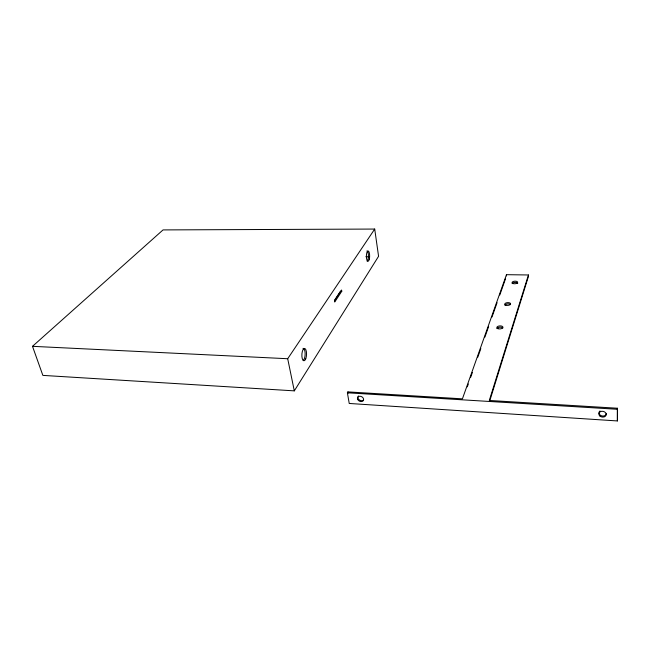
<?xml version="1.0" encoding="UTF-8"?>
<svg xmlns="http://www.w3.org/2000/svg" width="650" height="650" viewBox="0 0 650 650"><rect width="100%" height="100%" fill="white"/><g stroke="black" fill="none" stroke-linecap="round" stroke-linejoin="round"><path stroke-width="0.97" d="M617.386 420.94L617.411 408.233L489.312 400.465L528.434 274.974L506.464 274.682L462.426 398.84L347.888 391.893L347.392 392.803L349.237 403.463L617.386 420.94L617.411 408.233M489.734 400.904L528.499 276.185L528.434 274.974M467.301 386.839L468.317 383.971M470.689 377.276L472.379 372.491M477.791 357.191L480.837 348.579M484.9 337.106L488.621 326.584M492.001 317.013L497.079 302.673M499.785 295.019L505.529 278.761M294.304 390.861L378.576 256.295L374.709 229.06L163.044 229.913L32.5 346.328L42.859 375.391L294.304 390.861L287.698 358.727L374.709 229.06M341.778 291.233L334.717 302.031L334.506 300.779L341.575 290.006L341.778 291.233L340.47 291.208L334.474 300.332M365.885 256.758L368.924 256.783M32.5 346.328L287.698 358.727M347.392 392.803L617.297 409.273M347.888 391.893L348.116 393.234M506.464 274.682L506.545 275.892M302.973 348.351A6.183 2.348 -87.2 0 1 305.142 353.511A6.183 2.348 -87.2 0 1 303.233 360.425M366.949 250.949A5.159 1.633 -89.5 0 1 368.428 255.759A5.159 1.633 -89.5 0 1 367.088 261.146M496.974 328.599A3.055 1.519 -3.9 0 1 499.688 327.202A3.055 1.519 -3.9 0 1 502.832 328.031M504.879 305.199A2.933 1.397 -3.9 0 1 507.471 303.899A2.933 1.397 -3.9 0 1 510.502 304.631M512.159 283.652A2.819 1.284 -3.9 0 1 515.003 282.409A2.819 1.284 -3.9 0 1 517.733 283.4M606.352 413.392A3.705 2.876 10.7 0 1 601.315 415.748A3.705 2.876 10.7 0 1 600.031 410.938M363.48 400.026A3.242 2.502 28 0 1 359.149 399.75A3.242 2.502 28 0 1 358.524 395.972M305.736 358.841A6.191 2.34 -87.2 0 0 305.004 348.579A6.191 2.34 -87.2 0 0 301.892 356.371A6.191 2.34 -87.2 0 0 305.736 358.841M369.346 258.993A5.159 1.625 -89.5 0 0 368.168 250.949A5.159 1.625 -89.5 0 0 366.535 258.359A5.159 1.625 -89.5 0 0 369.346 258.993M497.941 328.681A3.055 1.519 -3.9 0 0 502.889 327.502A3.055 1.519 -3.9 0 0 498.81 326.04A3.055 1.519 -3.9 0 0 497.941 328.681M505.83 305.191A2.933 1.389 -3.9 0 0 510.567 304.078A2.933 1.389 -3.9 0 0 506.626 302.762A2.933 1.389 -3.9 0 0 505.83 305.191M513.094 283.571A2.819 1.284 -3.9 0 0 517.644 282.514A2.819 1.284 -3.9 0 0 513.833 281.328A2.819 1.284 -3.9 0 0 513.094 283.571M599.966 416.073A3.705 2.884 10.7 0 0 606.109 415.171A3.705 2.884 10.7 0 0 601.543 411.32A3.705 2.884 10.7 0 0 599.966 416.073M357.679 399.417A3.25 2.502 28 0 0 363.009 400.952A3.25 2.502 28 0 0 360.904 396.386A3.25 2.502 28 0 0 357.679 399.417"/></g></svg>
